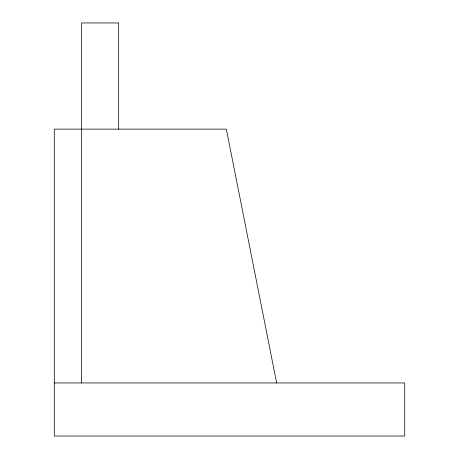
<?xml version="1.0" encoding="UTF-8"?>
<svg xmlns="http://www.w3.org/2000/svg" width="459" height="459" viewBox="0 0 459 459"><rect width="100%" height="100%" fill="white"/><g stroke="black" fill="none" stroke-linecap="round" stroke-linejoin="round"><path stroke-width="0.69" d="M54.288 382.949L54.288 436.039L404.712 436.05L404.712 382.955L54.288 382.949L54.294 129.134L226.356 129.134L276.634 382.949M118.692 129.134L118.692 22.95L81.53 22.95L81.53 382.949"/></g></svg>
